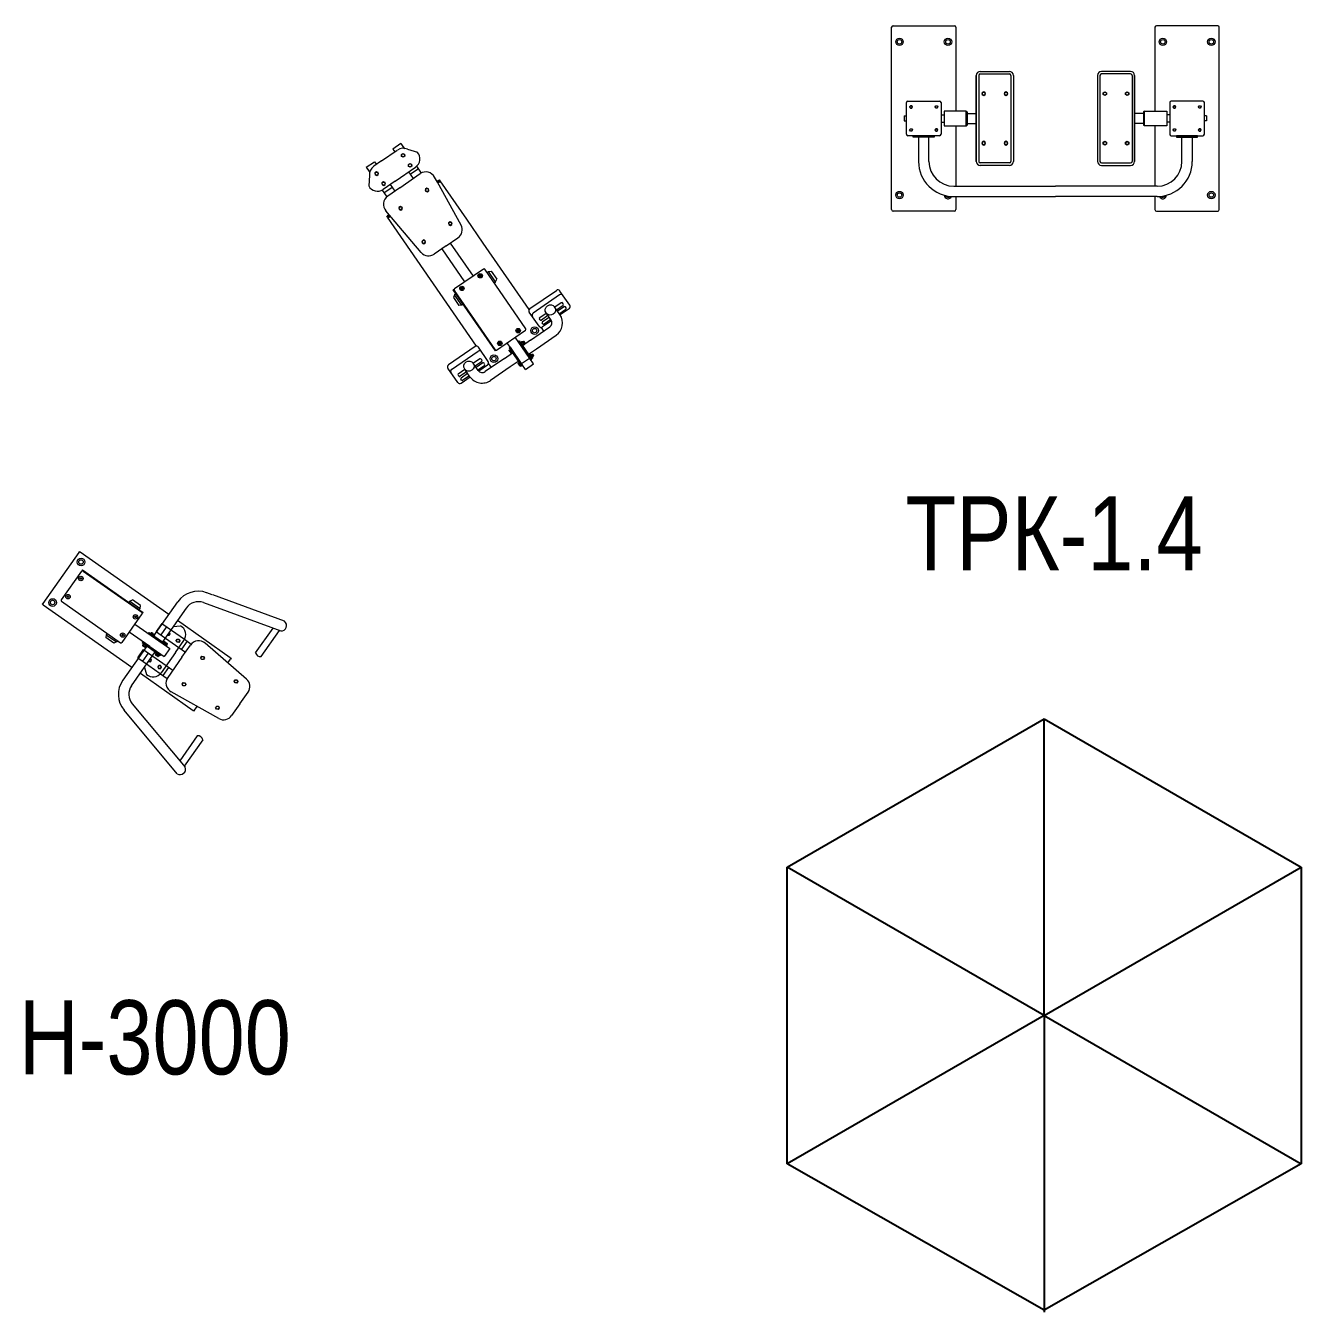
# Model space of a CAD drawing. Header units: millimetres. Extents: x -4129 to 4409, y -4072 to 4021.
# Drawn here: x -4129 to 1029, y -1183 to 4021 of the extents above; entities that cross this region are included whole.
import ezdxf

# ---------------------------------------------------------------- set-up
doc = ezdxf.new("R2010")
doc.units = ezdxf.units.MM
for name, pattern in [('K5LT_BASIC', [0]), ('K5LT_THIN', [0]), ('K5LT_THIN_INCLUDED_TO_HATCHING', [0])]:
    doc.linetypes.add(name, pattern=pattern)
for name, color, linetype in [('DIKOM_АРТИКУЛ', 7, 'Continuous'), ('DIKOM_ОБЪЕКТ', 7, 'Continuous'), ('DIKOM_РАЗМЕР_ОБЪЕКТА', 7, 'Continuous')]:
    doc.layers.add(name, color=color, linetype=linetype)
doc.styles.add('style1', font='arial.ttf', dxfattribs={"width": 0.8})

msp = doc.modelspace()

# ---------------------------------------------------------------- linework, layer by layer
at = {"layer": 'DIKOM_ОБЪЕКТ', "color": 7, "linetype": 'K5LT_BASIC', "lineweight": 15}
for p, q in [((-627.8, 3277.3), (-627.8, 4015.3)), ((-621.8, 4021.3), (-373.8, 4021.3)), ((-367.8, 4015.3), (-367.8, 3676.3)), ((437.2, 4015.3), (437.2, 3676.3)), ((691.2, 4021.3), (443.2, 4021.3)), ((697.2, 3277.3), (697.2, 4015.3)), ((-285.4, 3472.3), (-285.4, 3820.3)), ((-285.4, 3820.3), (-285.4, 3472.3)), ((-275.4, 3820.3), (-275.4, 3472.3)), ((-269.4, 3836.3), (-151.4, 3836.3)), ((-269.4, 3826.3), (-151.4, 3826.3)), ((-145.4, 3820.3), (-145.4, 3472.3)), ((-135.4, 3820.3), (-135.4, 3472.3)), ((204.9, 3820.3), (204.9, 3472.3)), ((214.9, 3820.3), (214.9, 3472.3)), ((338.9, 3836.3), (220.9, 3836.3)), ((338.9, 3826.3), (220.9, 3826.3)), ((344.9, 3820.3), (344.9, 3472.3)), ((354.9, 3472.3), (354.9, 3820.3)), ((354.9, 3820.3), (354.9, 3472.3)), ((-255.5, 3753.8), (-262, 3750.1)), ((-262, 3750.1), (-262, 3742.6)), ((-249, 3750.1), (-255.5, 3753.8)), ((-249, 3742.6), (-249, 3750.1)), ((-165.4, 3753.8), (-171.9, 3750.1)), ((-171.9, 3750.1), (-171.9, 3742.6)), ((-158.9, 3750.1), (-165.4, 3753.8)), ((-158.9, 3742.6), (-158.9, 3750.1)), ((228.4, 3750.1), (234.9, 3753.8)), ((228.4, 3742.6), (228.4, 3750.1)), ((234.9, 3753.8), (241.4, 3750.1)), ((241.4, 3750.1), (241.4, 3742.6)), ((318.4, 3750.1), (324.9, 3753.8)), ((318.4, 3742.6), (318.4, 3750.1)), ((324.9, 3753.8), (331.4, 3750.1)), ((331.4, 3750.1), (331.4, 3742.6)), ((-567.8, 3582.3), (-567.8, 3710.3)), ((-561.8, 3716.3), (-433.8, 3716.3)), ((-552, 3697.7), (-554.8, 3692.7)), ((-546.2, 3697.7), (-552, 3697.7)), ((-543.3, 3692.7), (-546.2, 3697.7)), ((-452.3, 3692.7), (-449.4, 3697.7)), ((-449.4, 3697.7), (-443.6, 3697.7)), ((-443.6, 3697.7), (-440.7, 3692.7)), ((-427.8, 3710.3), (-427.8, 3582.3)), ((-262, 3742.6), (-255.5, 3738.8)), ((-255.5, 3738.8), (-249, 3742.6)), ((-171.9, 3742.6), (-165.4, 3738.8)), ((-165.4, 3738.8), (-158.9, 3742.6)), ((234.9, 3738.8), (228.4, 3742.6)), ((241.4, 3742.6), (234.9, 3738.8)), ((324.9, 3738.8), (318.4, 3742.6)), ((331.4, 3742.6), (324.9, 3738.8)), ((497.2, 3710.3), (497.2, 3582.3)), ((631.2, 3716.3), (503.2, 3716.3)), ((513, 3697.7), (510.2, 3692.7)), ((518.8, 3697.7), (513, 3697.7)), ((521.7, 3692.7), (518.8, 3697.7)), ((612.7, 3692.7), (615.6, 3697.7)), ((615.6, 3697.7), (621.4, 3697.7)), ((621.4, 3697.7), (624.3, 3692.7)), ((637.2, 3582.3), (637.2, 3710.3)), ((-576.5, 3656.3), (-576.5, 3636.3)), ((-576.5, 3656.3), (-567.8, 3656.3)), ((-554.8, 3692.7), (-552, 3687.7)), ((-552, 3687.7), (-546.2, 3687.7)), ((-546.2, 3687.7), (-543.3, 3692.7)), ((-449.4, 3687.7), (-452.3, 3692.7)), ((-443.6, 3687.7), (-449.4, 3687.7)), ((-440.7, 3692.7), (-443.6, 3687.7)), ((-427.8, 3661.3), (-415.8, 3661.3)), ((-415.8, 3676.3), (-415.8, 3616.3)), ((-325.8, 3676.3), (-415.8, 3676.3)), ((-325.8, 3616.3), (-325.8, 3676.3)), ((-325.8, 3676.3), (-321.8, 3672.6)), ((-321.8, 3672.6), (-321.8, 3619.7)), ((-321.8, 3666.3), (-285.4, 3666.3)), ((391.2, 3666.3), (354.9, 3666.3)), ((395.2, 3676.3), (391.2, 3672.6)), ((391.2, 3672.6), (391.2, 3619.7)), ((395.2, 3616.3), (395.2, 3676.3)), ((395.2, 3676.3), (485.2, 3676.3)), ((485.2, 3676.3), (485.2, 3616.3)), ((497.2, 3661.3), (485.2, 3661.3)), ((510.2, 3692.7), (513, 3687.7)), ((513, 3687.7), (518.8, 3687.7)), ((518.8, 3687.7), (521.7, 3692.7)), ((615.6, 3687.7), (612.7, 3692.7)), ((621.4, 3687.7), (615.6, 3687.7)), ((624.3, 3692.7), (621.4, 3687.7)), ((646, 3656.3), (637.2, 3656.3)), ((646, 3656.3), (646, 3636.3)), ((-576.5, 3636.3), (-567.8, 3636.3)), ((-554.8, 3599.9), (-552, 3604.9)), ((-552, 3594.9), (-554.8, 3599.9)), ((-552, 3604.9), (-546.2, 3604.9)), ((-546.2, 3594.9), (-552, 3594.9)), ((-546.2, 3604.9), (-543.3, 3599.9)), ((-543.3, 3599.9), (-546.2, 3594.9)), ((-449.4, 3604.9), (-452.3, 3599.9)), ((-452.3, 3599.9), (-449.4, 3594.9)), ((-443.6, 3604.9), (-449.4, 3604.9)), ((-449.4, 3594.9), (-443.6, 3594.9)), ((-440.7, 3599.9), (-443.6, 3604.9)), ((-443.6, 3594.9), (-440.7, 3599.9)), ((-427.8, 3631.3), (-415.8, 3631.3)), ((-415.8, 3616.3), (-325.8, 3616.3)), ((-367.8, 3616.3), (-367.8, 3372.3)), ((-325.8, 3616.3), (-321.8, 3619.7)), ((-321.8, 3626.3), (-285.4, 3626.3)), ((391.2, 3626.3), (354.9, 3626.3)), ((395.2, 3616.3), (391.2, 3619.7)), ((485.2, 3616.3), (395.2, 3616.3)), ((437.2, 3616.3), (437.2, 3372.3)), ((497.2, 3631.3), (485.2, 3631.3)), ((510.2, 3599.9), (513, 3604.9)), ((513, 3594.9), (510.2, 3599.9)), ((513, 3604.9), (518.8, 3604.9)), ((518.8, 3594.9), (513, 3594.9)), ((518.8, 3604.9), (521.7, 3599.9)), ((521.7, 3599.9), (518.8, 3594.9)), ((615.6, 3604.9), (612.7, 3599.9)), ((612.7, 3599.9), (615.6, 3594.9)), ((621.4, 3604.9), (615.6, 3604.9)), ((615.6, 3594.9), (621.4, 3594.9)), ((624.3, 3599.9), (621.4, 3604.9)), ((621.4, 3594.9), (624.3, 3599.9)), ((646, 3636.3), (637.2, 3636.3)), ((-2612.2, 3545.2), (-2645.1, 3522.5)), ((-2612.2, 3545.2), (-2598.4, 3525.2)), ((-433.8, 3576.3), (-561.8, 3576.3)), ((-540.3, 3570.3), (-540.3, 3576.3)), ((-540.3, 3576.3), (-455.3, 3576.3)), ((-455.3, 3570.3), (-540.3, 3570.3)), ((-518.8, 3570.3), (-518.8, 3472.3)), ((-476.8, 3472.3), (-476.8, 3570.3)), ((-455.3, 3576.3), (-455.3, 3570.3)), ((-255.5, 3553.8), (-262, 3550.1)), ((-262, 3550.1), (-262, 3542.6)), ((-262, 3542.6), (-255.5, 3538.8)), ((-249, 3550.1), (-255.5, 3553.8)), ((-255.5, 3538.8), (-249, 3542.6)), ((-249, 3542.6), (-249, 3550.1)), ((-165.4, 3553.8), (-171.9, 3550.1)), ((-171.9, 3550.1), (-171.9, 3542.6)), ((-171.9, 3542.6), (-165.4, 3538.8)), ((-158.9, 3550.1), (-165.4, 3553.8)), ((-165.4, 3538.8), (-158.9, 3542.6)), ((-158.9, 3542.6), (-158.9, 3550.1)), ((228.4, 3550.1), (234.9, 3553.8)), ((228.4, 3542.6), (228.4, 3550.1)), ((234.9, 3538.8), (228.4, 3542.6)), ((234.9, 3553.8), (241.4, 3550.1)), ((241.4, 3542.6), (234.9, 3538.8)), ((241.4, 3550.1), (241.4, 3542.6)), ((318.4, 3550.1), (324.9, 3553.8)), ((318.4, 3542.6), (318.4, 3550.1)), ((324.9, 3538.8), (318.4, 3542.6)), ((324.9, 3553.8), (331.4, 3550.1)), ((331.4, 3542.6), (324.9, 3538.8)), ((331.4, 3550.1), (331.4, 3542.6)), ((503.2, 3576.3), (631.2, 3576.3)), ((524.7, 3576.3), (524.7, 3570.3)), ((609.7, 3576.3), (524.7, 3576.3)), ((524.7, 3570.3), (609.7, 3570.3)), ((546.2, 3472.3), (546.2, 3570.3)), ((588.2, 3570.3), (588.2, 3472.3)), ((609.7, 3570.3), (609.7, 3576.3)), ((-2690.8, 3474.2), (-2626.6, 3518.5)), ((-2645.1, 3522.5), (-2637.3, 3511.1)), ((-2610.1, 3500.3), (-2603.9, 3504.6)), ((-2609.5, 3492.8), (-2610.1, 3500.3)), ((-2602.7, 3489.6), (-2609.5, 3492.8)), ((-2603.9, 3504.6), (-2597.1, 3501.3)), ((-2596.5, 3493.9), (-2602.7, 3489.6)), ((-2597.1, 3501.3), (-2596.5, 3493.9)), ((-2586.1, 3521.4), (-2545.2, 3509.2)), ((-2752.1, 3448.6), (-2719.2, 3471.3)), ((-2752.1, 3448.6), (-2738.3, 3428.6)), ((-2690.8, 3474.2), (-2722, 3452.6)), ((-2719.2, 3471.3), (-2711.3, 3460)), ((-2634.7, 3393), (-2552.5, 3449.8)), ((-2582.1, 3459.8), (-2575.9, 3464)), ((-2581.5, 3452.3), (-2582.1, 3459.8)), ((-2574.7, 3449.1), (-2581.5, 3452.3)), ((-2575.9, 3464), (-2569.1, 3460.8)), ((-2568.5, 3453.3), (-2574.7, 3449.1)), ((-2541.1, 3442.2), (-2574.1, 3419.5)), ((-2569.1, 3460.8), (-2568.5, 3453.3)), ((-2548.5, 3452.9), (-2529.6, 3425.5)), ((-151.4, 3466.3), (-269.4, 3466.3)), ((-151.4, 3456.3), (-269.4, 3456.3)), ((220.9, 3466.3), (338.9, 3466.3)), ((220.9, 3456.3), (338.9, 3456.3)), ((-2739.1, 3415.8), (-2742.2, 3373.2)), ((-2710.9, 3430.7), (-2717.1, 3426.5)), ((-2717.1, 3426.5), (-2716.5, 3419)), ((-2716.5, 3419), (-2709.7, 3415.8)), ((-2704.1, 3427.5), (-2710.9, 3430.7)), ((-2709.7, 3415.8), (-2703.5, 3420)), ((-2703.5, 3420), (-2704.1, 3427.5)), ((-2682.9, 3390.2), (-2689.1, 3385.9)), ((-2689.1, 3385.9), (-2688.5, 3378.4)), ((-2634.7, 3393), (-2684.1, 3359)), ((-2676.1, 3387), (-2682.9, 3390.2)), ((-2675.5, 3379.5), (-2676.1, 3387)), ((-2616.2, 3366.1), (-2533.9, 3422.9)), ((-2581.3, 3429.9), (-2562.7, 3403)), ((-2464.7, 3388.5), (-2475.8, 3408.7)), ((-2459, 3395.4), (-2465.9, 3390.7)), ((-2368.9, 3215.1), (-2464.7, 3388.5)), ((-2457.8, 3386.6), (-2462.3, 3393.2)), ((-2456.8, 3392.1), (-2460, 3389.9)), ((-2459, 3395.4), (-2455.7, 3397.7)), ((-2455.7, 3397.7), (-2459, 3395.4)), ((-2454.5, 3388.8), (-2459, 3395.4)), ((-2451.2, 3391.1), (-2457.8, 3386.6)), ((-2453.5, 3394.4), (-2455.7, 3397.7)), ((-2453.5, 3394.4), (-2455.7, 3397.7)), ((-2345.7, 3238.2), (-2453.5, 3394.4)), ((-2688.5, 3378.4), (-2681.7, 3375.2)), ((-2688.4, 3356.4), (-2669.5, 3328.9)), ((-2681.7, 3375.2), (-2675.5, 3379.5)), ((-2681, 3345.7), (-2648.1, 3368.4)), ((-2616.2, 3366.1), (-2665.6, 3332.1)), ((-2655.3, 3378.8), (-2636.8, 3351.9)), ((-2507.1, 3364.3), (-2513.3, 3360)), ((-2513.3, 3360), (-2512.7, 3352.5)), ((-2512.7, 3352.5), (-2505.9, 3349.3)), ((-2500.3, 3361.1), (-2507.1, 3364.3)), ((-2505.9, 3349.3), (-2499.7, 3353.6)), ((-2499.7, 3353.6), (-2500.3, 3361.1)), ((-376.8, 3372.3), (34.7, 3372.3)), ((446.2, 3372.3), (34.7, 3372.3)), ((-2614.1, 3290.4), (-2620.3, 3286.2)), ((-2620.3, 3286.2), (-2619.6, 3278.7)), ((-2619.6, 3278.7), (-2612.9, 3275.5)), ((-2607.3, 3287.2), (-2614.1, 3290.4)), ((-2612.9, 3275.5), (-2606.7, 3279.7)), ((-2606.7, 3279.7), (-2607.3, 3287.2)), ((-376.8, 3330.3), (34.7, 3330.3)), ((-367.8, 3330.3), (-367.8, 3277.3)), ((446.2, 3330.3), (34.7, 3330.3)), ((437.2, 3330.3), (437.2, 3277.3)), ((-2529.8, 3104.1), (-2672.8, 3272.7)), ((-2669.7, 3250), (-2666.4, 3252.3)), ((-2667.4, 3246.7), (-2669.7, 3250)), ((-2667.4, 3246.7), (-2307.6, 2725.3)), ((-2659.6, 3257), (-2666.4, 3252.3)), ((-2661.9, 3245.7), (-2666.4, 3252.3)), ((-2665.2, 3243.4), (-2658.6, 3248)), ((-2664.2, 3249), (-2660.9, 3251.3)), ((-2658.6, 3248), (-2663.1, 3254.6)), ((-2413.4, 3228.5), (-2419.5, 3224.2)), ((-2406.6, 3225.3), (-2413.4, 3228.5)), ((-2279.3, 3142), (-2345.7, 3238.2)), ((-373.8, 3271.3), (-621.8, 3271.3)), ((443.2, 3271.3), (691.2, 3271.3)), ((-2419.5, 3224.2), (-2418.9, 3216.7)), ((-2418.9, 3216.7), (-2412.2, 3213.5)), ((-2412.2, 3213.5), (-2406, 3217.8)), ((-2406, 3217.8), (-2406.6, 3225.3)), ((-2520.4, 3154.6), (-2526.5, 3150.4)), ((-2526.5, 3150.4), (-2525.9, 3142.9)), ((-2525.9, 3142.9), (-2519.1, 3139.7)), ((-2513.6, 3151.4), (-2520.4, 3154.6)), ((-2519.1, 3139.7), (-2513, 3143.9)), ((-2513, 3143.9), (-2513.6, 3151.4)), ((-2429.3, 3130.6), (-2477.1, 3097.6)), ((-2429.3, 3130.6), (-2381.6, 3163.5)), ((-2412.9, 3141.9), (-2320.5, 3008.1)), ((-2093.6, 2873), (-2279.3, 3142)), ((-2353.4, 2985.3), (-2445.8, 3119.2)), ((-2278.5, 3037), (-2395.4, 2956.4)), ((-2107.1, 2795.7), (-2273, 3036)), ((-2264.2, 3023.3), (-2258.4, 3027.2)), ((-2258.4, 3027.2), (-2246.9, 3028.2)), ((-2229.4, 2985.3), (-2258.4, 3027.2)), ((-2246.9, 3028.2), (-2224.5, 2995.7)), ((-2296.6, 3012.4), (-2291.9, 3015.7)), ((-2296.1, 3006.6), (-2296.6, 3012.4)), ((-2290.9, 3004.2), (-2296.1, 3006.6)), ((-2291.9, 3015.7), (-2286.6, 3013.2)), ((-2286.2, 3007.4), (-2290.9, 3004.2)), ((-2286.6, 3013.2), (-2286.2, 3007.4)), ((-2235.2, 2981.3), (-2229.4, 2985.3)), ((-2229.4, 2985.3), (-2224.5, 2995.7)), ((-2398.7, 2954.1), (-2400.3, 2953)), ((-2400.3, 2953), (-2398.7, 2954.1)), ((-2229.9, 2706.1), (-2400.3, 2953)), ((-2395, 2932.9), (-2400, 2922.5)), ((-2400, 2922.5), (-2377.6, 2890)), ((-2398.7, 2954.1), (-2395.8, 2950)), ((-2231.1, 2711.3), (-2395.8, 2950)), ((-2389.3, 2936.9), (-2395, 2932.9)), ((-2366, 2891), (-2395, 2932.9)), ((-2370.7, 2961.3), (-2365.9, 2964.6)), ((-2370.2, 2955.5), (-2370.7, 2961.3)), ((-2365, 2953), (-2370.2, 2955.5)), ((-2365.9, 2964.6), (-2360.7, 2962.1)), ((-2360.3, 2956.3), (-2365, 2953)), ((-2360.7, 2962.1), (-2360.3, 2956.3)), ((-2090.3, 2877), (-1983.3, 2950.8)), ((-1970.6, 2932.5), (-2077.6, 2858.6)), ((-1929.6, 2890.7), (-1969.4, 2948.2)), ((-2366, 2891), (-2377.6, 2890)), ((-2360.3, 2894.9), (-2366, 2891)), ((-2053.1, 2805.5), (-2092.8, 2863.1)), ((-1969.1, 2852.8), (-1990.4, 2883.6)), ((-1963.5, 2901), (-1989.9, 2882.8)), ((-1982.9, 2872.7), (-1956.5, 2890.9)), ((-1952.3, 2884.7), (-1978.6, 2866.6)), ((-1971.6, 2856.4), (-1945.3, 2874.6)), ((-1932.2, 2876.7), (-1968.4, 2851.7)), ((-1955.5, 2896.4), (-1958, 2900)), ((-1944.3, 2880.1), (-1946.7, 2883.7)), ((-2049.3, 2831.7), (-2051.8, 2835.2)), ((-2050.8, 2840.8), (-2024.4, 2859)), ((-2017.4, 2848.8), (-2043.8, 2830.7)), ((-2038.1, 2815.4), (-2040.5, 2819)), ((-2039.5, 2824.5), (-2013.2, 2842.7)), ((-2003.2, 2827.8), (-2039.2, 2802.9)), ((-2006.2, 2832.5), (-2032.5, 2814.4)), ((-2004.8, 2830.5), (-2024.9, 2859.7)), ((-2225, 2709.5), (-2108.1, 2790.1)), ((-2075.8, 2653.5), (-2150.1, 2761.2)), ((-2143.3, 2790.2), (-2138.5, 2793.5)), ((-2142.8, 2784.4), (-2143.3, 2790.2)), ((-2137.6, 2781.9), (-2142.8, 2784.4)), ((-2138.5, 2793.5), (-2133.3, 2791)), ((-2132.8, 2785.2), (-2137.6, 2781.9)), ((-2133.3, 2791), (-2132.8, 2785.2)), ((-2087.8, 2749), (-2009.9, 2802.7)), ((-2063.9, 2714.4), (-1984.4, 2769.3)), ((-2033.8, 2786.3), (-2044.1, 2801.2)), ((-2312.5, 2723.6), (-2419.5, 2649.8)), ((-2258.9, 2663.5), (-2298.6, 2721.1)), ((-2228.3, 2707.2), (-2231.1, 2711.3)), ((-2229.9, 2706.1), (-2228.3, 2707.2)), ((-2229.9, 2706.1), (-2228.3, 2707.2)), ((-2217.3, 2739.1), (-2212.6, 2742.3)), ((-2216.9, 2733.3), (-2217.3, 2739.1)), ((-2211.7, 2730.8), (-2216.9, 2733.3)), ((-2212.6, 2742.3), (-2207.4, 2739.9)), ((-2206.9, 2734.1), (-2211.7, 2730.8)), ((-2207.4, 2739.9), (-2206.9, 2734.1)), ((-2108.7, 2630.8), (-2183, 2738.4)), ((-2170.7, 2720.6), (-2174.9, 2717.8)), ((-2174.9, 2717.8), (-2124, 2644.1)), ((-2174.2, 2708.8), (-2170.4, 2711.4)), ((-2174.1, 2707.3), (-2174.2, 2708.8)), ((-2170.5, 2702.2), (-2174.1, 2707.3)), ((-2172, 2705.7), (-2168.3, 2708.3)), ((-2170.7, 2720.6), (-2119.9, 2646.9)), ((-2170.4, 2711.4), (-2166.2, 2705.2)), ((-2137.8, 2743.4), (-2133.7, 2746.2)), ((-2137.8, 2743.4), (-2086.9, 2669.6)), ((-2133.7, 2746.2), (-2082.8, 2672.5)), ((-2128.5, 2738.7), (-2126.8, 2739.8)), ((-2125, 2733.6), (-2128.5, 2738.7)), ((-2126.9, 2741.5), (-2122.8, 2744.3)), ((-2126.7, 2739.6), (-2126.9, 2741.5)), ((-2126.8, 2739.8), (-2123.4, 2734.8)), ((-2123.4, 2734.8), (-2126.7, 2739.6)), ((-2123.6, 2735.1), (-2125.7, 2734.5)), ((-2125, 2733.6), (-2121.6, 2728.6)), ((-2124.8, 2733.3), (-2122.8, 2733.9)), ((-2124.7, 2738.4), (-2120.7, 2741.2)), ((-2119.9, 2729.7), (-2123.4, 2734.8)), ((-2123.4, 2734.8), (-2120.1, 2730)), ((-2122.8, 2744.3), (-2121.1, 2743.4)), ((-2121.6, 2728.6), (-2119.9, 2729.7)), ((-2121.1, 2743.4), (-2117.8, 2738.6)), ((-2120.5, 2732.2), (-2116.4, 2735)), ((-2087.8, 2749), (-2120.2, 2726.6)), ((-2120.1, 2741.9), (-2116, 2744.7)), ((-2120.1, 2730), (-2118.3, 2729.1)), ((-2118.3, 2729.1), (-2114.3, 2731.9)), ((-2114.5, 2733.8), (-2117.8, 2738.6)), ((-2116, 2744.7), (-2114.2, 2744.4)), ((-2116, 2744.7), (-2113.7, 2741.4)), ((-2115.5, 2735.3), (-2111.4, 2738.1)), ((-2114.3, 2731.9), (-2114.5, 2733.8)), ((-2114.2, 2744.4), (-2112.7, 2742.2)), ((-2111.4, 2738.1), (-2113.7, 2741.4)), ((-2111.1, 2739.9), (-2112.7, 2742.2)), ((-2111.4, 2738.1), (-2111.1, 2739.9)), ((-2096.3, 2692.1), (-2063.9, 2714.4)), ((-2406.9, 2631.4), (-2299.9, 2705.3)), ((-2299.4, 2627.2), (-2319.6, 2656.4)), ((-2292.7, 2673.8), (-2319.1, 2655.7)), ((-2312.1, 2645.5), (-2285.7, 2663.7)), ((-2281.5, 2657.5), (-2307.8, 2639.4)), ((-2284.7, 2669.2), (-2287.2, 2672.8)), ((-2273.5, 2653), (-2275.9, 2656.5)), ((-2193.7, 2675.9), (-2271.6, 2622.1)), ((-2193.7, 2675.9), (-2161.3, 2698.2)), ((-2170.5, 2702.2), (-2167, 2697.1)), ((-2137.5, 2663.7), (-2169.9, 2641.3)), ((-2167.8, 2699.6), (-2164.1, 2702.1)), ((-2167, 2697.1), (-2165.6, 2696.5)), ((-2161.9, 2699.1), (-2166.2, 2705.2)), ((-2165.6, 2696.5), (-2161.9, 2699.1)), ((-2138.2, 2656.7), (-2134.5, 2659.3)), ((-2138.1, 2655.2), (-2138.2, 2656.7)), ((-2134.6, 2650.1), (-2138.1, 2655.2)), ((-2136.1, 2653.6), (-2132.3, 2656.2)), ((-2134.5, 2659.3), (-2130.2, 2653.1)), ((-2125, 2654.4), (-2092.1, 2677.1)), ((-2092.5, 2686.5), (-2090.9, 2687.7)), ((-2089.1, 2681.5), (-2092.5, 2686.5)), ((-2090.9, 2689.4), (-2086.9, 2692.1)), ((-2090.7, 2687.5), (-2090.9, 2689.4)), ((-2090.9, 2687.7), (-2087.4, 2682.6)), ((-2087.4, 2682.6), (-2090.7, 2687.5)), ((-2087.6, 2682.9), (-2089.7, 2682.4)), ((-2089.1, 2681.5), (-2085.6, 2676.5)), ((-2088.8, 2686.3), (-2084.7, 2689)), ((-2088.8, 2681.2), (-2086.8, 2681.7)), ((-2083.9, 2677.6), (-2087.4, 2682.6)), ((-2087.4, 2682.6), (-2084.1, 2677.8)), ((-2086.9, 2692.1), (-2085.1, 2691.3)), ((-2086.9, 2669.6), (-2082.8, 2672.5)), ((-2085.6, 2676.5), (-2083.9, 2677.6)), ((-2085.1, 2691.3), (-2081.8, 2686.5)), ((-2084.5, 2680.1), (-2080.5, 2682.9)), ((-2084.1, 2689.8), (-2080, 2692.6)), ((-2084.1, 2677.8), (-2082.4, 2677)), ((-2082.4, 2677), (-2078.3, 2679.8)), ((-2078.5, 2681.7), (-2081.8, 2686.5)), ((-2080, 2692.6), (-2078.3, 2692.3)), ((-2080, 2692.6), (-2077.7, 2689.3)), ((-2079.5, 2683.2), (-2075.5, 2686)), ((-2078.3, 2679.8), (-2078.5, 2681.7)), ((-2078.3, 2692.3), (-2076.7, 2690)), ((-2075.5, 2686), (-2077.7, 2689.3)), ((-2075.1, 2687.8), (-2076.7, 2690)), ((-2075.5, 2686), (-2075.1, 2687.8)), ((-2382.3, 2578.3), (-2422.1, 2635.9)), ((-2378.5, 2604.5), (-2381, 2608.1)), ((-2380, 2613.6), (-2353.6, 2631.8)), ((-2346.6, 2621.6), (-2373, 2603.5)), ((-2368.7, 2597.3), (-2342.4, 2615.5)), ((-2335.4, 2605.4), (-2361.7, 2587.2)), ((-2332.9, 2601.7), (-2354.1, 2632.5)), ((-2300.8, 2629.2), (-2274.5, 2647.4)), ((-2297.4, 2624.7), (-2261.4, 2649.6)), ((-2258.1, 2653.5), (-2247.8, 2638.6)), ((-2169.9, 2641.3), (-2249.4, 2586.4)), ((-2134.6, 2650.1), (-2131.1, 2645)), ((-2131.8, 2647.4), (-2128.1, 2650)), ((-2131.1, 2645), (-2129.7, 2644.3)), ((-2125.9, 2646.9), (-2130.2, 2653.1)), ((-2129.7, 2644.3), (-2125.9, 2646.9)), ((-2119.9, 2646.9), (-2124, 2644.1)), ((-2108.7, 2630.8), (-2075.8, 2653.5)), ((-2367.3, 2588.2), (-2369.8, 2591.8)), ((-2368.4, 2575.7), (-2332.2, 2600.7)), ((-3915.2, 1890.4), (-4060.1, 1684.2)), ((-3915.2, 1890.4), (-3912.9, 1893.7)), ((-3912.9, 1893.7), (-3915.2, 1890.4)), ((-3912.9, 1893.7), (-3909.6, 1891.4)), ((-3909.6, 1891.4), (-3912.9, 1893.7)), ((-3550.5, 1639.1), (-3909.6, 1891.4)), ((-3903.9, 1815.2), (-3985.5, 1699)), ((-3900.4, 1820.1), (-3901.6, 1818.5)), ((-3900.4, 1820.1), (-3901.6, 1818.5)), ((-3901.6, 1818.5), (-3897.5, 1815.6)), ((-3900.4, 1820.1), (-3654.9, 1647.6)), ((-3897.5, 1815.6), (-3660.2, 1648.9)), ((-3375.8, 1719.7), (-3397.6, 1727.7)), ((-3083, 1612.6), (-3372.7, 1718.6)), ((-4060.1, 1684.2), (-4062.4, 1680.9)), ((-4060.1, 1684.2), (-4062.4, 1680.9)), ((-4062.4, 1680.9), (-4060.1, 1684.2)), ((-4059.1, 1678.6), (-4062.4, 1680.9)), ((-4059.1, 1678.6), (-4062.4, 1680.9)), ((-4059.1, 1678.6), (-4062.4, 1680.9)), ((-4059.1, 1678.6), (-3700, 1426.3)), ((-3984.5, 1693.5), (-3745.6, 1525.6)), ((-3712.6, 1688.2), (-3708.6, 1693.9)), ((-3708.6, 1693.9), (-3698.1, 1698.8)), ((-3708.6, 1693.9), (-3666.9, 1664.6)), ((-3665.8, 1676.1), (-3698.1, 1698.8)), ((-3666.9, 1664.6), (-3665.8, 1676.1)), ((-3610.9, 1553.1), (-3513.8, 1691.3)), ((-3480.3, 1665.9), (-3576.5, 1529)), ((-3410.6, 1687.8), (-3097.7, 1573.3)), ((-3740, 1526.6), (-3658.4, 1642.7)), ((-3670.9, 1658.9), (-3666.9, 1664.6)), ((-3656.1, 1646), (-3660.2, 1648.9)), ((-3656.1, 1646), (-3654.9, 1647.6)), ((-3654.9, 1647.6), (-3656.1, 1646)), ((-3302.5, 1464.8), (-3516.2, 1614.9)), ((-3800, 1563.8), (-3804, 1558.1)), ((-3627.8, 1510), (-3710.7, 1568.3)), ((-3687.7, 1601), (-3604.8, 1542.7)), ((-3633.2, 1562.7), (-3630.4, 1566.8)), ((-3633.2, 1562.7), (-3560, 1511.2)), ((-3630.4, 1566.8), (-3557.1, 1515.3)), ((-3621.4, 1566.1), (-3624, 1562.4)), ((-3624, 1562.4), (-3617.9, 1558)), ((-3619.9, 1565.9), (-3621.4, 1566.1)), ((-3618.3, 1563.9), (-3620.9, 1560.2)), ((-3614.8, 1562.4), (-3619.9, 1565.9)), ((-3614.8, 1562.4), (-3609.8, 1558.8)), ((-3578.7, 1603.8), (-3601.7, 1571.1)), ((-3601.7, 1571.1), (-3590.4, 1563.2)), ((-3601.7, 1571.1), (-3599.4, 1569.5)), ((-3590.4, 1563.2), (-3509.7, 1506.5)), ((-3581.9, 1557.2), (-3560.1, 1588.3)), ((-3578.7, 1603.8), (-3557.2, 1588.8)), ((-3578.7, 1603.8), (-3576.4, 1602.2)), ((-3557.2, 1588.8), (-3487.2, 1539.6)), ((-3549.3, 1567.8), (-3546.2, 1561.1)), ((-3532.6, 1591.5), (-3503.4, 1593.3)), ((-3199.7, 1484.3), (-3129.1, 1584.8)), ((-3177.3, 1469.2), (-3102.8, 1575.2)), ((-3804, 1558.1), (-3805.1, 1546.6)), ((-3772.8, 1523.9), (-3805.1, 1546.6)), ((-3804, 1558.1), (-3762.3, 1528.8)), ((-3762.3, 1528.8), (-3772.8, 1523.9)), ((-3758.3, 1534.5), (-3762.3, 1528.8)), ((-3639.6, 1512.2), (-3736.7, 1374.1)), ((-3656.2, 1530), (-3659.1, 1525.9)), ((-3659.1, 1525.9), (-3585.8, 1474.4)), ((-3654.5, 1519), (-3657.3, 1515)), ((-3657.3, 1515), (-3656.5, 1513.3)), ((-3656.5, 1513.3), (-3651.7, 1509.9)), ((-3656.2, 1530), (-3582.9, 1478.5)), ((-3652.6, 1518.9), (-3654.5, 1519)), ((-3651.4, 1516.9), (-3654.2, 1512.9)), ((-3651.6, 1520.6), (-3652.8, 1519)), ((-3652.8, 1519), (-3647.8, 1515.5)), ((-3647.8, 1515.5), (-3652.6, 1518.9)), ((-3646.9, 1506.6), (-3651.7, 1509.9)), ((-3646.6, 1517.1), (-3651.6, 1520.6)), ((-3648.1, 1515.7), (-3647.5, 1517.8)), ((-3645.2, 1512.6), (-3648.1, 1508.6)), ((-3642.8, 1512), (-3647.8, 1515.5)), ((-3647.8, 1515.5), (-3643, 1512.1)), ((-3646.3, 1516.9), (-3646.9, 1514.9)), ((-3646.6, 1517.1), (-3641.6, 1513.6)), ((-3642.2, 1510.4), (-3645, 1506.4)), ((-3643, 1512.1), (-3642.2, 1510.4)), ((-3641.6, 1513.6), (-3642.8, 1512)), ((-3627.8, 1510), (-3569.9, 1469.3)), ((-3611.7, 1553.7), (-3617.9, 1558)), ((-3612.2, 1559.6), (-3614.8, 1555.9)), ((-3609.1, 1557.4), (-3611.7, 1553.7)), ((-3609.8, 1558.8), (-3609.1, 1557.4)), ((-3604.8, 1542.7), (-3546.9, 1502.1)), ((-3569.6, 1529.6), (-3572.2, 1525.9)), ((-3572.2, 1525.9), (-3566, 1521.6)), ((-3568.1, 1529.5), (-3569.6, 1529.6)), ((-3566.5, 1527.5), (-3569.1, 1523.8)), ((-3563, 1526), (-3568.1, 1529.5)), ((-3559.9, 1517.3), (-3566, 1521.6)), ((-3563, 1526), (-3557.9, 1522.4)), ((-3560.4, 1523.2), (-3563, 1519.5)), ((-3560, 1511.2), (-3557.1, 1515.3)), ((-3557.3, 1521), (-3559.9, 1517.3)), ((-3557.9, 1522.4), (-3557.3, 1521)), ((-3550.5, 1555), (-3557.8, 1555.7)), ((-3546.2, 1561.1), (-3550.5, 1555)), ((-3524.1, 1486), (-3489.6, 1535.1)), ((-3520.8, 1534.2), (-3516.5, 1540.3)), ((-3517.7, 1527.4), (-3520.8, 1534.2)), ((-3510.2, 1526.7), (-3517.7, 1527.4)), ((-3516.5, 1540.3), (-3509.1, 1539.6)), ((-3505.9, 1532.8), (-3510.2, 1526.7)), ((-3509.1, 1539.6), (-3505.9, 1532.8)), ((-3476.4, 1531.9), (-3499.4, 1499.2)), ((-3497.4, 1467.2), (-3462.9, 1516.3)), ((-3487, 1539.4), (-3459.7, 1520.2)), ((-3236.1, 1378.7), (-3403.5, 1523.1)), ((-3701.5, 1351.2), (-3605.3, 1488.1)), ((-3676.4, 1464.8), (-3653.4, 1497.5)), ((-3676.4, 1464.8), (-3655, 1449.7)), ((-3676.4, 1464.8), (-3674.1, 1463.1)), ((-3633.7, 1483.6), (-3656.6, 1451)), ((-3653.4, 1497.5), (-3642.2, 1489.6)), ((-3653.4, 1497.5), (-3651.1, 1495.9)), ((-3645, 1506.4), (-3646.9, 1506.6)), ((-3642.2, 1489.6), (-3561.5, 1432.9)), ((-3620.9, 1454.8), (-3624, 1461.4)), ((-3602.6, 1482.6), (-3605.4, 1478.6)), ((-3605.4, 1478.6), (-3604.6, 1476.9)), ((-3604.6, 1476.9), (-3599.9, 1473.5)), ((-3600.7, 1482.4), (-3602.6, 1482.6)), ((-3599.6, 1480.5), (-3602.4, 1476.5)), ((-3599.8, 1484.2), (-3600.9, 1482.6)), ((-3600.9, 1482.6), (-3595.9, 1479.1)), ((-3595.9, 1479.1), (-3600.7, 1482.4)), ((-3595.1, 1470.2), (-3599.9, 1473.5)), ((-3594.8, 1480.7), (-3599.8, 1484.2)), ((-3596.3, 1479.3), (-3595.7, 1481.4)), ((-3593.4, 1476.1), (-3596.2, 1472.1)), ((-3591, 1475.6), (-3595.9, 1479.1)), ((-3595.9, 1479.1), (-3591.2, 1475.7)), ((-3593.2, 1470), (-3595.1, 1470.2)), ((-3594.5, 1480.5), (-3595, 1478.4)), ((-3594.8, 1480.7), (-3589.8, 1477.2)), ((-3590.4, 1474), (-3593.2, 1470)), ((-3591.2, 1475.7), (-3590.4, 1474)), ((-3589.8, 1477.2), (-3591, 1475.6)), ((-3582.9, 1478.5), (-3585.8, 1474.4)), ((-3524.1, 1486), (-3581.6, 1404.2)), ((-3546.9, 1502.1), (-3569.9, 1469.3)), ((-3497.4, 1467.2), (-3554.8, 1385.5)), ((-3509.7, 1506.5), (-3483, 1487.7)), ((-3509.7, 1506.5), (-3483, 1487.7)), ((-3421.7, 1464.5), (-3417.4, 1470.6)), ((-3418.5, 1457.7), (-3421.7, 1464.5)), ((-3411.1, 1457), (-3418.5, 1457.7)), ((-3417.4, 1470.6), (-3409.9, 1470)), ((-3406.7, 1463.2), (-3411.1, 1457)), ((-3409.9, 1470), (-3406.7, 1463.2)), ((-3312.1, 1444.2), (-3301.5, 1459.2)), ((-3302.5, 1464.8), (-3299.2, 1462.5)), ((-3299.2, 1462.5), (-3301.5, 1459.2)), ((-3655, 1449.7), (-3585, 1400.5)), ((-3649.2, 1425.6), (-3641, 1397.4)), ((-3632.5, 1449.3), (-3625.3, 1448.6)), ((-3625.3, 1448.6), (-3620.9, 1454.8)), ((-3591.3, 1433.9), (-3595.6, 1427.8)), ((-3595.6, 1427.8), (-3592.4, 1421)), ((-3592.4, 1421), (-3585, 1420.3)), ((-3583.8, 1433.3), (-3591.3, 1433.9)), ((-3585, 1420.3), (-3580.6, 1426.5)), ((-3580.6, 1426.5), (-3583.8, 1433.3)), ((-3574.1, 1392.8), (-3551.1, 1425.6)), ((-3561.5, 1432.9), (-3534.7, 1414.1)), ((-3561.5, 1432.9), (-3534.7, 1414.1)), ((-3665.7, 1402.2), (-3452, 1252)), ((-3584.7, 1400.3), (-3557.5, 1381.2)), ((-3496.4, 1358.1), (-3492.1, 1364.3)), ((-3493.3, 1351.3), (-3496.4, 1358.1)), ((-3492.1, 1364.3), (-3484.6, 1363.6)), ((-3481.5, 1356.8), (-3485.8, 1350.6)), ((-3484.6, 1363.6), (-3481.5, 1356.8)), ((-3286.7, 1369.6), (-3282.4, 1375.8)), ((-3283.5, 1362.8), (-3286.7, 1369.6)), ((-3276.1, 1362.1), (-3283.5, 1362.8)), ((-3282.4, 1375.8), (-3274.9, 1375.1)), ((-3271.7, 1368.3), (-3276.1, 1362.1)), ((-3274.9, 1375.1), (-3271.7, 1368.3)), ((-3348.5, 1218.7), (-3541.1, 1327.2)), ((-3485.8, 1350.6), (-3493.3, 1351.3)), ((-3263.4, 1278.4), (-3230.1, 1325.9)), ((-3516.7, 995.4), (-3731.6, 1252.4)), ((-3698.4, 1278.2), (-3484.7, 1022.5)), ((-3452, 1252), (-3448.7, 1249.7)), ((-3452, 1252), (-3448.7, 1249.7)), ((-3446.4, 1253), (-3448.7, 1249.7)), ((-3448.7, 1249.7), (-3446.4, 1253)), ((-3446.4, 1253), (-3435.9, 1268)), ((-3361.4, 1263.3), (-3357.1, 1269.4)), ((-3358.3, 1256.4), (-3361.4, 1263.3)), ((-3350.8, 1255.8), (-3358.3, 1256.4)), ((-3357.1, 1269.4), (-3349.6, 1268.7)), ((-3346.5, 1261.9), (-3350.8, 1255.8)), ((-3349.6, 1268.7), (-3346.5, 1261.9)), ((-3263.4, 1278.4), (-3296.8, 1230.9)), ((-3435.5, 1148.7), (-3506.1, 1048.2)), ((-3413.7, 1132.8), (-3488.2, 1026.8))]:
    msp.add_line(p, q, dxfattribs=at)
at = {"layer": 'DIKOM_ОБЪЕКТ', "color": 7, "linetype": 'K5LT_THIN_INCLUDED_TO_HATCHING', "lineweight": 15}
for p, q in [((-2612.2, 3545.2), (-2597.3, 3523.6)), ((-2645.1, 3522.5), (-2637.3, 3511.1)), ((-2752.1, 3448.6), (-2737.2, 3427)), ((-2719.2, 3471.3), (-2711.3, 3460)), ((-2581.3, 3429.9), (-2562.7, 3403)), ((-2655.3, 3378.8), (-2636.8, 3351.9))]:
    msp.add_line(p, q, dxfattribs=at)
at = {"layer": 'DIKOM_ОБЪЕКТ', "color": 7, "linetype": 'K5LT_THIN', "lineweight": 15}
for p, q in [((-2119.7, 2741.4), (-2115, 2744.6)), ((-2115.9, 2735.9), (-2111.3, 2739.1)), ((-2083.7, 2689.2), (-2079.1, 2692.4)), ((-2079.9, 2683.8), (-2075.3, 2687))]:
    msp.add_line(p, q, dxfattribs=at)
at = {"layer": 'DIKOM_ОБЪЕКТ'}
for p, q in [((-1049.7, 617.2), (-10.4, 1217.2)), ((-10.4, 17.2), (-10.4, 1217.2)), ((-10.4, 1217.2), (1028.8, 617.2)), ((-10.4, 17.2), (-1049.7, 617.2)), ((-1049.7, -582.8), (-1049.7, 617.2)), ((-10.4, 17.2), (1028.8, 617.2)), ((1028.8, 617.2), (1028.8, -582.8)), ((-10.4, 17.2), (-1049.7, -582.8)), ((-10.4, 17.2), (1028.8, -582.8)), ((-10.4, 17.2), (-10.4, -1182.8)), ((-10.4, -1174.5), (-1049.7, -582.8)), ((1028.8, -582.8), (-10.4, -1174.5))]:
    msp.add_line(p, q, dxfattribs=at)
at = {"layer": 'DIKOM_ОБЪЕКТ', "color": 7, "linetype": 'K5LT_BASIC', "lineweight": 15}
for centre, radius in [((-595.8, 3956.3), 15), ((-595.8, 3956.3), 9), ((-399.8, 3956.3), 15), ((-399.8, 3956.3), 9), ((469.2, 3956.3), 15), ((469.2, 3956.3), 9), ((665.2, 3956.3), 15), ((665.2, 3956.3), 9), ((-255.5, 3746.3), 6.18), ((-165.4, 3746.3), 6.18), ((234.9, 3746.3), 6.18), ((324.9, 3746.3), 6.18), ((-549.1, 3692.7), 4.75), ((-446.5, 3692.7), 4.75), ((515.9, 3692.7), 4.75), ((618.5, 3692.7), 4.75), ((-549.1, 3599.9), 4.75), ((-446.5, 3599.9), 4.75), ((515.9, 3599.9), 4.75), ((618.5, 3599.9), 4.75), ((-255.5, 3546.3), 6.18), ((-165.4, 3546.3), 6.18), ((234.9, 3546.3), 6.18), ((324.9, 3546.3), 6.18), ((-2603.3, 3497.1), 6.18), ((-2575.3, 3456.5), 6.18), ((-2710.3, 3423.2), 6.18), ((-2682.3, 3382.7), 6.18), ((-2506.5, 3356.8), 6.18), ((-595.8, 3336.3), 15), ((-595.8, 3336.3), 9), ((665.2, 3336.3), 15), ((665.2, 3336.3), 9), ((-2613.5, 3283), 6.18), ((-2412.8, 3221), 6.18), ((-2519.8, 3147.2), 6.18), ((-2291.4, 3009.9), 9), ((-2365.5, 2958.8), 9), ((-2291.4, 3009.9), 4.75), ((-2291.4, 3009.9), 3.2), ((-2365.5, 2958.8), 4.75), ((-2365.5, 2958.8), 3.2), ((-2138, 2787.7), 9), ((-2138, 2787.7), 4.75), ((-2138, 2787.7), 3.2), ((-2071.5, 2788.1), 15.5), ((-2071.5, 2788.1), 9), ((-2212.1, 2736.6), 9), ((-2212.1, 2736.6), 4.75), ((-2212.1, 2736.6), 3.2), ((-2236.1, 2674.5), 15.5), ((-2236.1, 2674.5), 9), ((-3905.6, 1851.9), 15.5), ((-3905.6, 1851.9), 9), ((-3906.5, 1785.3), 9), ((-3906.5, 1785.3), 3.2), ((-3958.3, 1711.7), 9), ((-4020.6, 1688.2), 15.5), ((-4020.6, 1688.2), 9), ((-3958.3, 1711.7), 3.2), ((-3685.6, 1630.1), 9), ((-3685.6, 1630.1), 3.2), ((-3737.4, 1556.5), 9), ((-3737.4, 1556.5), 3.2), ((-3513.4, 1533.5), 6.18), ((-3414.2, 1463.8), 6.18), ((-3588.1, 1427.1), 6.18), ((-3489, 1357.5), 6.18), ((-3279.2, 1369), 6.18), ((-3354, 1262.6), 6.18)]:
    msp.add_circle(centre, radius, dxfattribs=at)
for centre, radius, start, end in [((-621.8, 4015.3), 6, 90, 180), ((-373.8, 4015.3), 6, 0, 90), ((443.2, 4015.3), 6, 90, 180), ((691.2, 4015.3), 6, 0, 90), ((-269.4, 3820.3), 16, 90, 180), ((-269.4, 3820.3), 6, 90, 180), ((-151.4, 3820.3), 16, 0, 90), ((-151.4, 3820.3), 6, 0, 90), ((220.9, 3820.3), 16, 90, 180), ((220.9, 3820.3), 6, 90, 180), ((338.9, 3820.3), 16, 0, 90), ((338.9, 3820.3), 6, 0, 90), ((-561.8, 3710.3), 6, 90, 180), ((-433.8, 3710.3), 6, 0, 90), ((503.2, 3710.3), 6, 90, 180), ((631.2, 3710.3), 6, 0, 90), ((-561.8, 3582.3), 6, 180, 270), ((-433.8, 3582.3), 6, 270, 0), ((503.2, 3582.3), 6, 180, 270), ((631.2, 3582.3), 6, 270, 0), ((-2603.8, 3485.6), 40, 63.6584, 124.6096), ((-2575.2, 3482.7), 40, 304.6096, 41.3767), ((-2699.3, 3419.7), 40, 124.6096, 185.5607), ((-376.8, 3472.3), 142, 180, 270), ((-376.8, 3472.3), 100, 180, 270), ((-269.4, 3472.3), 16, 180, 270), ((-269.4, 3472.3), 6, 180, 270), ((-151.4, 3472.3), 16, 270, 0), ((-151.4, 3472.3), 6, 270, 0), ((220.9, 3472.3), 16, 180, 270), ((220.9, 3472.3), 6, 180, 270), ((338.9, 3472.3), 16, 270, 0), ((338.9, 3472.3), 6, 270, 0), ((446.2, 3472.3), 100, 270, 0), ((446.2, 3472.3), 142, 270, 0), ((-2511.2, 3390), 40, 27.8425, 124.6096), ((-2706.8, 3391.9), 40, 207.8425, 304.6096), ((-2642.8, 3299.1), 40, 124.6096, 221.3767), ((-399.8, 3336.3), 15, 183.162, 337.6402), ((-399.8, 3336.3), 9, 195.6238, 325.1783), ((469.2, 3336.3), 15, 202.3598, 356.838), ((469.2, 3336.3), 9, 214.8217, 344.3762), ((-621.8, 3277.3), 6, 180, 270), ((-373.8, 3277.3), 6, 270, 0), ((443.2, 3277.3), 6, 180, 270), ((691.2, 3277.3), 6, 270, 0), ((-2404.3, 3196.4), 40, 304.6096, 27.8425), ((-2499.8, 3130.5), 40, 221.3767, 304.6096), ((-2276.2, 3033.7), 4, 34.6096, 124.6096), ((-2393.1, 2953.1), 4, 124.6096, 214.6096), ((-1977.6, 2942.6), 10, 34.6096, 124.6096), ((-1965, 2924.2), 10, 34.6096, 124.6096), ((-2084.6, 2868.7), 10, 124.6096, 214.6096), ((-1961.3, 2897.7), 4, 34.6096, 124.6096), ((-1958.8, 2894.2), 4, 304.6096, 34.6096), ((-1950, 2881.4), 4, 34.6096, 124.6096), ((-1947.5, 2877.9), 4, 304.6096, 34.6096), ((-1937.9, 2885), 10, 304.6096, 34.6096), ((-2072, 2850.4), 10, 124.6096, 214.6096), ((-2048.5, 2837.5), 4, 124.6096, 214.6096), ((-2046, 2834), 4, 214.6096, 304.6096), ((-2037.3, 2821.2), 4, 124.6096, 214.6096), ((-2034.8, 2817.7), 4, 214.6096, 304.6096), ((-2021.3, 2819.2), 20, 304.6096, 34.6096), ((-2018.5, 2818.7), 60, 304.6096, 34.6096), ((-2110.4, 2793.4), 4, 304.6096, 34.6096), ((-2044.9, 2811.1), 10, 214.6096, 304.6096), ((-2306.8, 2715.4), 10, 34.6096, 124.6096), ((-2294.2, 2697), 10, 34.6096, 124.6096), ((-2227.3, 2712.8), 4, 214.6096, 304.6096), ((-2171.5, 2708.3), 2.64, 185.5462, 257.8557), ((-2124.7, 2740.4), 2.04, 177.2162, 270.5621), ((-2116.9, 2739.2), 7.84, 186.0307, 214.6096), ((-2116.9, 2739.2), 7.84, 214.6096, 243.1884), ((-2122.6, 2741.9), 2.04, 338.657, 72.0029), ((-2124.2, 2734.2), 7.84, 34.6096, 63.1884), ((-2118.6, 2731.5), 2.04, 158.657, 252.0029), ((-2124.2, 2734.2), 7.84, 6.0307, 34.6096), ((-2116.4, 2733), 2.04, 357.2162, 90.5621), ((-2290.5, 2670.5), 4, 34.6096, 124.6096), ((-2288, 2667), 4, 304.6096, 34.6096), ((-2279.2, 2654.2), 4, 34.6096, 124.6096), ((-2267.1, 2657.8), 10, 304.6096, 34.6096), ((-2162.7, 2707.6), 9.55, 191.4722, 214.6096), ((-2162.7, 2707.6), 9.55, 214.6096, 237.7469), ((-2165.2, 2699.2), 2.64, 171.3635, 243.6729), ((-2135.5, 2656.2), 2.64, 185.5462, 257.8557), ((-2088.8, 2688.3), 2.04, 177.2162, 270.5621), ((-2081, 2687.1), 7.84, 186.0307, 214.6096), ((-2081, 2687.1), 7.84, 214.6096, 243.1884), ((-2086.6, 2689.8), 2.04, 338.657, 72.0029), ((-2088.3, 2682), 7.84, 34.6096, 63.1884), ((-2082.6, 2679.3), 2.04, 158.657, 252.0029), ((-2088.3, 2682), 7.84, 6.0307, 34.6096), ((-2080.4, 2680.8), 2.04, 357.2162, 90.5621), ((-2413.8, 2641.5), 10, 124.6096, 214.6096), ((-2401.2, 2623.2), 10, 124.6096, 214.6096), ((-2377.7, 2610.3), 4, 124.6096, 214.6096), ((-2375.2, 2606.8), 4, 214.6096, 304.6096), ((-2283, 2638.6), 20, 214.6096, 304.6096), ((-2276.8, 2650.7), 4, 304.6096, 34.6096), ((-2126.7, 2655.5), 9.55, 191.4722, 214.6096), ((-2126.7, 2655.5), 9.55, 214.6096, 237.7469), ((-2129.2, 2647), 2.64, 171.3635, 243.6729), ((-2374.1, 2583.9), 10, 214.6096, 304.6096), ((-2366.5, 2594), 4, 124.6096, 214.6096), ((-2364, 2590.5), 4, 214.6096, 304.6096), ((-2283.5, 2635.8), 60, 214.6096, 304.6096), ((-3900.6, 1812.9), 4, 54.9041, 144.9041), ((-3432, 1633.8), 100, 69.9041, 144.9041), ((-3982.2, 1696.7), 4, 144.9041, 234.9041), ((-3431.2, 1631.4), 60, 69.9041, 144.9041), ((-3661.7, 1645), 4, 324.9041, 54.9041), ((-3620.9, 1563.4), 2.64, 11.658, 83.9674), ((-3620.3, 1554.6), 9.55, 54.9041, 78.0414), ((-3620.3, 1554.6), 9.55, 31.7668, 54.9041), ((-3553.7, 1561.8), 6.18, 236.4188, 53.3893), ((-3522.3, 1558.1), 40, 324.9041, 61.6712), ((-3096.7, 1595.3), 22.1, 267.4284, 51.7406), ((-3743.3, 1528.9), 4, 234.9041, 324.9041), ((-3654.9, 1514.8), 2.04, 197.5107, 290.8566), ((-3647.2, 1516.4), 7.84, 206.3252, 234.9041), ((-3653.4, 1516.9), 2.04, 358.9516, 92.2974), ((-3647.2, 1516.4), 7.84, 234.9041, 263.483), ((-3652.3, 1509.1), 7.84, 54.9041, 83.483), ((-3652.3, 1509.1), 7.84, 26.3252, 54.9041), ((-3644.5, 1510.7), 2.04, 17.5107, 110.8566), ((-3611.8, 1557), 2.64, 25.8408, 98.1502), ((-3569.1, 1527), 2.64, 11.658, 83.9674), ((-3568.5, 1518.1), 9.55, 54.9041, 78.0414), ((-3568.5, 1518.1), 9.55, 31.7668, 54.9041), ((-3560, 1520.6), 2.64, 25.8408, 98.1502), ((-3430.2, 1493.3), 40, 48.137, 144.9041), ((-3646, 1508.5), 2.04, 178.9516, 272.2974), ((-3628.4, 1455.5), 6.18, 236.4188, 53.3893), ((-3603.1, 1478.4), 2.04, 197.5107, 290.8566), ((-3595.3, 1479.9), 7.84, 206.3252, 234.9041), ((-3601.6, 1480.5), 2.04, 358.9516, 92.2974), ((-3595.3, 1479.9), 7.84, 234.9041, 263.483), ((-3600.5, 1472.7), 7.84, 54.9041, 83.483), ((-3594.2, 1472.1), 2.04, 178.9516, 272.2974), ((-3600.5, 1472.7), 7.84, 26.3252, 54.9041), ((-3592.7, 1474.2), 2.04, 17.5107, 110.8566), ((-3180.7, 1488.3), 19.4, 191.9231, 280.0745), ((-3654.9, 1316.6), 100, 144.9041, 219.9041), ((-3614.3, 1427.2), 40, 228.137, 324.9041), ((-3522.1, 1362.5), 40, 144.9041, 241.6712), ((-3262.8, 1348.9), 40, 324.9041, 48.137), ((-3652.4, 1316.7), 60, 144.9041, 219.9041), ((-3329.5, 1253.9), 40, 241.6712, 324.9041), ((-3432.8, 1129.5), 19.4, 9.7337, 97.8851), ((-3505.1, 1014.1), 22.1, 238.0676, 22.3798)]:
    msp.add_arc(centre, radius, start, end, dxfattribs=at)
for centre in [(-2007.6, 2871.6), (-2336.9, 2644.4)]:
    msp.add_ellipse(centre, major_axis=(-17.3, -11.9), ratio=0.984003, dxfattribs=at)

# ---------------------------------------------------------------- texts
at = {"layer": 'DIKOM_АРТИКУЛ', "color": 7, "style": 'style1', "width": 0.8}
msp.add_text('ТРК-1.4', height=300, dxfattribs=at).set_placement((-571.4, 1817.9))
at = {"layer": 'DIKOM_РАЗМЕР_ОБЪЕКТА', "color": 7, "style": 'style1', "width": 0.8}
msp.add_text('H-3000', height=300, dxfattribs=at).set_placement((-4156.8, -220.6))

doc.saveas('drawing.dxf')
